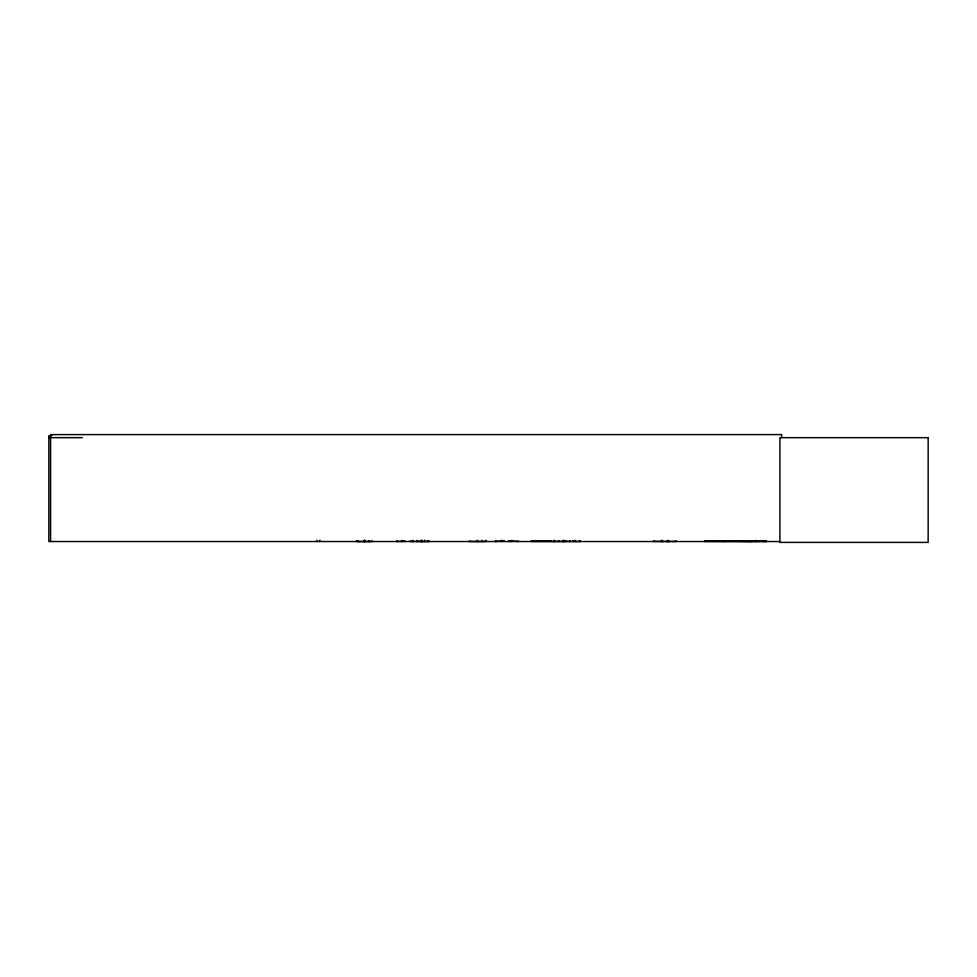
<?xml version="1.0" encoding="UTF-8"?>
<svg xmlns="http://www.w3.org/2000/svg" width="977" height="977" viewBox="0 0 977 977"><rect width="100%" height="100%" fill="white"/><g stroke="black" fill="none" stroke-linecap="round" stroke-linejoin="round"><path stroke-width="1.47" d="M723.188 541.49L723.456 540.831M723.762 541.05L752.143 541.49L752.07 540.684M765.748 541.49L766.102 540.831L765.992 541.49L704.844 541.466M766.09 541.49L766.115 540.831L704.857 540.843M723.298 541.527L723.188 540.831M765.858 541.527L765.736 540.831M766.115 541.111L704.82 541.124M653.979 541.392L654.053 540.66M495.168 541.527L504.23 540.733M404.429 541.417L404.527 540.733M653.625 541.417L676.231 541.441M357.619 541.417L357.472 540.66M358.022 541.417L358.095 540.733L358.18 541.527M369.208 541.417L369.282 540.733M396.076 541.417L404.527 541.307M565.585 541.417L565.683 540.733L565.781 541.527M51.903 435.693L48.85 435.693L48.85 541.527L780.11 541.527M48.85 437.659L82.361 437.659M531.329 540.843L550.881 540.843M531.293 541.099L550.93 541.099M429.453 541.49L410.56 541.417M509.261 540.733L518.323 541.49M531.305 541.466L570.385 541.417M580.582 541.417L573.096 541.417M417.118 541.417L417.045 540.733M569.982 541.417L569.896 540.733L569.823 541.527M418.217 541.417L418.229 540.66M781.637 437.659L781.637 434.594L50.572 434.594L50.572 541.527M763.525 540.66L763.525 541.527M755.954 540.44L755.954 541.527M755.404 540.44L755.404 541.527M747.82 540.66L747.82 541.527M675.766 540.66L675.766 541.527M668.451 540.44L668.451 541.527M667.987 540.44L667.987 541.527M667.267 540.66L667.267 541.527M662.553 540.66L662.553 541.527M661.832 540.44L661.832 541.527M661.38 540.44L661.38 541.527M579.874 540.66L579.874 541.527M574.94 540.44L574.94 541.527M574.696 540.44L574.696 541.527M572.901 540.66L572.901 541.527M563.985 540.44L563.985 541.527M563.741 540.44L563.741 541.527M563.228 540.44L563.228 541.527M562.837 540.44L562.837 541.527M558.71 540.66L558.82 541.527L558.636 540.733M554.582 540.44L554.582 541.527M554.203 540.44L554.203 541.527M547.596 540.66L547.596 541.527M517.59 540.66L517.59 541.527M512.058 540.44L512.058 541.527M511.765 540.44L511.765 541.527M509.176 540.66L509.176 541.527M504.327 540.66L504.327 541.527M501.738 540.44L501.738 541.527M501.445 540.44L501.445 541.527M495.901 540.66L495.901 541.527M485.972 540.22L485.972 541.527M485.276 540.66L485.276 541.527L469.558 541.49L469.571 540.66M481.82 540.22L481.82 541.527M477.68 540.44L477.704 541.527M477.142 540.44L477.155 541.527M428.842 540.66L428.842 541.527M427.999 540.66L427.999 541.527M424.677 540.22L424.677 541.527M422.223 540.44L422.223 541.527M421.832 540.44L421.832 541.527M421.429 540.44L421.429 541.527M421.026 540.22L421.026 541.527M417.655 540.66L417.655 541.527M416.959 540.66L416.959 541.527M412.929 540.44L412.929 541.527M412.66 540.44L412.66 541.527M410.377 540.66L410.377 541.527M404.625 540.66L404.625 541.527M402.341 540.44L402.341 541.527M402.072 540.44L402.072 541.527M396.772 540.66L396.772 541.527M372.225 540.66L372.225 541.527L356.507 541.49L356.507 540.66M369.355 540.66L369.355 541.527M368.512 540.66L368.512 541.527M365.19 540.44L365.19 541.527M364.8 540.44L364.8 541.527M364.653 540.44L364.629 541.527M364.433 540.44L364.433 541.527M319.931 540.22L319.931 541.527M316.878 540.22L316.878 541.527M928.15 437.659L779.915 437.659L779.915 542.406L928.15 542.406L928.15 437.659M364.079 541.527L364.103 540.44L364.042 541.527"/></g></svg>
